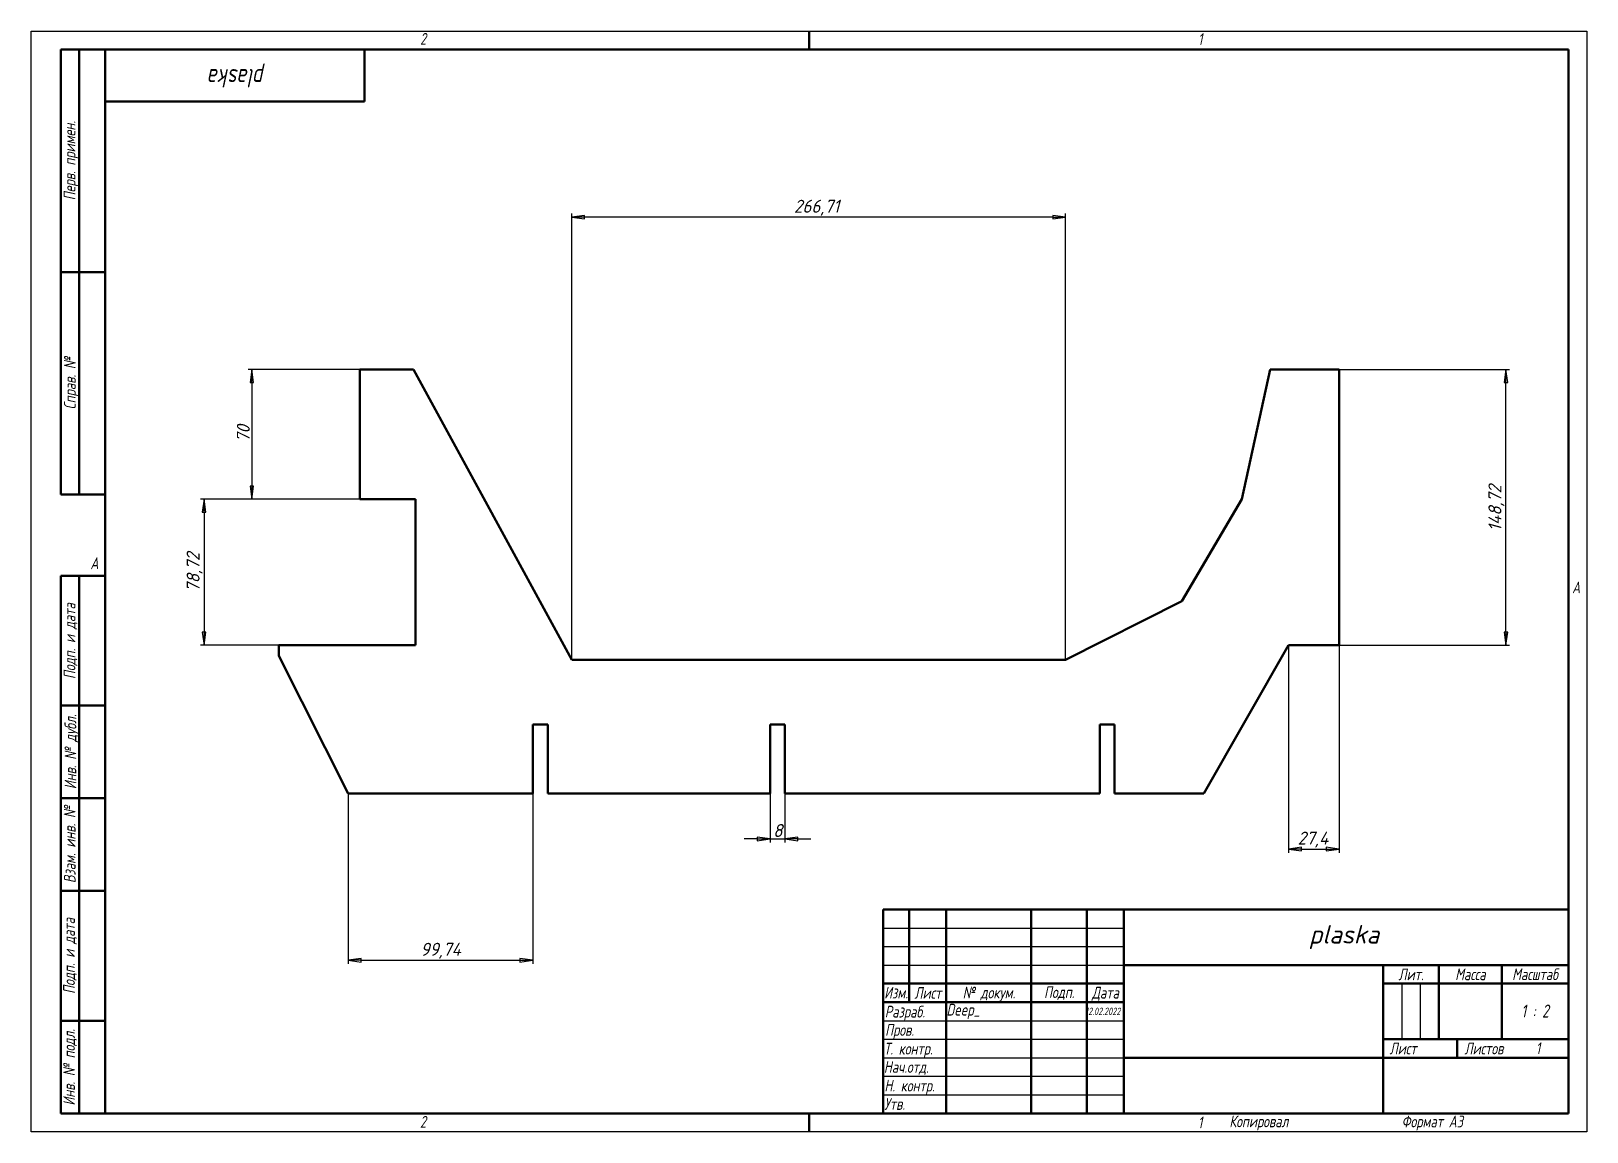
# Model space of a CAD drawing. Header units: millimetres. Extents: x 0 to 840, y 0 to 594.
import ezdxf
from ezdxf.enums import TextEntityAlignment as Align

# ---------------------------------------------------------------- set-up
doc = ezdxf.new("R2010")
doc.units = ezdxf.units.MM
doc.header["$LTSCALE"] = 2
for name, color, linetype, lineweight in [('Видимый контур (ГОСТ)', 7, 'Continuous', 50), ('Заголовок (ГОСТ)', 7, 'Continuous', 50), ('Кромка (ГОСТ)', 7, 'Continuous', 50), ('Обозначение (ГОСТ)', 7, 'Continuous', 25), ('Размер (ГОСТ)', 7, 'Continuous', 25), ('Эскизная геометрия (ГОСТ)', 7, 'Continuous', 50)]:
    doc.layers.add(name, color=color, linetype=linetype, lineweight=lineweight)
doc.styles.add('Альтернативный текст (ГОСТ)', font='', dxfattribs={"width": 0.8})
doc.styles.add('Обычный текст (ГОСТ)', font='GOST Common Italic.ttf')
doc.styles.add('Стиль текста110', font='GOST Common Italic.ttf', dxfattribs={"width": 0.8})
doc.styles.add('Стиль текста112', font='GOST Common Italic.ttf', dxfattribs={"width": 0.8})
doc.styles.add('Стиль текста120', font='GOST Common Italic.ttf', dxfattribs={"width": 0.9})
doc.styles.add('Стиль текста137', font='GOST Common Italic.ttf', dxfattribs={"width": 0.7})
doc.styles.add('Стиль текста139', font='GOST Common Italic.ttf', dxfattribs={"width": 0.7})
doc.styles.add('Стиль текста70', font='GOST Common Italic.ttf')
doc.styles.add('Стиль текста81', font='GOST Common Italic.ttf', dxfattribs={"width": 0.8})
doc.styles.add('Стиль текста87', font='GOST Common Italic.ttf')
doc.styles.get('Альтернативный текст (ГОСТ)').set_extended_font_data('Arial', italic=True)
doc.dimstyles.new('Обычный (ГОСТ)', dxfattribs={"dimscale": 2, "dimtxt": 3.5, "dimasz": 3.5, "dimexe": 1, "dimexo": 0, "dimgap": 0.5, "dimtad": 1, "dimrnd": 1e-08, "dimtxsty": 'Обычный текст (ГОСТ)', "dimblk": 'Filled-1', "dimcen": 0.09, "dimdle": 15, "dimclrd": 256, "dimclre": 256, "dimclrt": 256, "dimazin": 2, "dimtfac": 0.714286, "dimtdec": 3, "dimtmove": 0, "dimatfit": 3, "dimfxl": 1, "dimtolj": 1, "dimlwd": 25, "dimlwe": 25, "dimarcsym": 0})

# ---------------------------------------------------------------- blocks, each defined once
blk = doc.blocks.new('Рамки ГОСТ - Рамка')
at = {"layer": 'Кромка (ГОСТ)', "lineweight": 25}
for p, q in [((0, 0), (0, 297)), ((0, 297), (420, 297)), ((420, 297), (420, 0)), ((420, 0), (0, 0))]:
    blk.add_line(p, q, dxfattribs=at)
at = {"layer": 'Кромка (ГОСТ)'}
for p, q in [((210, 292), (210, 297)), ((415, 292), (20, 292)), ((20, 292), (20, 5)), ((415, 5), (415, 292)), ((20, 5), (415, 5)), ((210, 5), (210, 0))]:
    blk.add_line(p, q, dxfattribs=at)
at = {"layer": 'Кромка (ГОСТ)', "char_height": 3.17, "attachment_point": 1, "style": 'Альтернативный текст (ГОСТ)'}
for s, insert, width in [('\\fGOST Common|b0|i1;\\H3.1700;2', (105, 296.5), 5.2328), ('\\fGOST Common|b0|i1;\\H3.1700;1', (315.02, 296.44), 5.2327), ('\\fGOST Common|b0|i1;\\H3.1700;A', (16, 155), 5.1335), ('\\fGOST Common|b0|i1;\\H3.1700;A', (416, 148.5), 5.0704), ('\\fGOST Common|b0|i1;\\H3.1700;2', (104.99, 4.3), 5.2328), ('\\fGOST Common|b0|i1;\\H3.1700;Формат А3', (370, 4.39), 25.2103), ('\\fGOST Common|b0|i1;\\H3.1700;1', (315, 4.14), 6.6287)]:
    blk.add_mtext(s, dxfattribs=dict(at, insert=insert, width=width))
blk = doc.blocks.new('Основные надписи ГОСТ - Форма 1')
at = {"layer": 'Заголовок (ГОСТ)'}
for p, q in [((0, 55), (185, 55)), ((0, 0), (0, 55)), ((0, 0), (0, 55)), ((7, 55), (7, 30)), ((17, 55), (17, 0)), ((40, 55), (40, 0)), ((55, 55), (55, 0)), ((65, 55), (65, 0)), ((185, 0), (185, 55)), ((65, 40), (185, 40)), ((135, 40), (135, 0)), ((150, 40), (150, 20)), ((167, 40), (167, 20)), ((0, 35), (65, 35)), ((135, 35), (185, 35)), ((0, 30), (65, 30)), ((135, 20), (185, 20)), ((155, 20), (155, 15)), ((65, 15), (185, 15)), ((185, 0), (0, 0))]:
    blk.add_line(p, q, dxfattribs=at)
at = {"layer": 'Заголовок (ГОСТ)', "linetype": 'Continuous', "lineweight": 25}
for p, q in [((0, 50), (65, 50)), ((0, 45), (65, 45)), ((0, 40), (65, 40)), ((140, 35), (140, 20)), ((145, 35), (145, 20)), ((0, 25), (65, 25)), ((0, 20), (65, 20)), ((0, 15), (65, 15)), ((0, 10), (65, 10)), ((0, 5), (65, 5))]:
    blk.add_line(p, q, dxfattribs=at)
at = {"layer": 'Заголовок (ГОСТ)', "char_height": 3.17, "style": 'Альтернативный текст (ГОСТ)'}
for s, insert, width, attachment_point in [('\\fGOST Common|b0|i1;\\H3.1700;Лит.', (142.52, 37.49), 14.9766, 5), ('\\fGOST Common|b0|i1;\\H3.1700;Масса', (158.55, 37.51), 16.9878, 5), ('\\fGOST Common|b0|i1;\\H3.1700;Масштаб', (176.02, 37.53), 17.8316, 5), ('\\fGOST Common|b0|i1;\\H3.1700;Изм.', (3.5, 32.56), 6.9635, 5), ('\\fGOST Common|b0|i1;\\H3.1700;Лист', (12.1, 32.5), 10.0029, 5), ('\\A0;\\fGOST Common|b0|i1;\\H3.1700;№ докум.', (28.58, 32.16), 22.9069, 5), ('\\fGOST Common|b0|i1;\\H3.1700;Подп.', (47.56, 32.45), 14.879, 5), ('\\fGOST Common|b0|i1;\\H3.1700;Дата', (60.02, 32.24), 9.9614, 5), ('\\fGOST Common|b0|i1;\\H3.1700;Разраб.', (0.47, 27), 16.9971, 4), ('\\fGOST Common|b0|i1;\\H3.1700;Пров.', (0.56, 22.08), 17.0192, 4), ('\\A0;\\fGOST Common|b0|i1;\\H3.1700;Т. контр.', (0.23, 17.01), 16.9554, 4), ('\\fGOST Common|b0|i1;\\H3.1700;Лист', (140.37, 17.5), 10.5071, 5), ('\\A1;', (150.6, 17.54), 8.8313, 5), ('\\fGOST Common|b0|i1;\\H3.1700;Листов', (162.21, 17.5), 14.3668, 5), ('\\fGOST Common|b0|i1;\\H3.1700;Н. контр.', (0.36, 7.05), 16.9999, 4), ('\\fGOST Common|b0|i1;\\H3.1700;Утв.', (0.34, 2.52), 17.0083, 4), ('\\fGOST Common|b0|i1;\\H3.1700;Копировал', (93.48, -0.59), 19.7871, 1)]:
    blk.add_mtext(s, dxfattribs=dict(at, insert=insert, width=width, attachment_point=attachment_point))
at = {"layer": 'Заголовок (ГОСТ)'}
for tag, height, style, width, p in [('Изм1', 2.89, 'Стиль текста137', 0.7, (3.51, 52.52)), ('Лист1', 2.89, 'Стиль текста137', 0.7, (12.03, 52.52)), ('Докум1', 2.89, 'Стиль текста137', 0.7, (28.54, 52.48)), ('Изм2', 2.89, 'Стиль текста137', 0.7, (3.5, 47.52)), ('Лист2', 2.89, 'Стиль текста137', 0.7, (12.01, 47.5)), ('Докум2', 2.89, 'Стиль текста137', 0.7, (28.53, 47.5)), ('Изм3', 2.89, 'Стиль текста137', 0.7, (3.5, 42.5)), ('Лист3', 2.89, 'Стиль текста137', 0.7, (12.01, 42.51)), ('Докум3', 2.89, 'Стиль текста137', 0.7, (28.51, 42.48)), ('Изм4', 2.89, 'Стиль текста137', 0.7, (3.51, 37.5)), ('Лист4', 2.89, 'Стиль текста137', 0.7, (12, 37.53)), ('Докум4', 2.89, 'Стиль текста137', 0.7, (28.51, 37.52)), ('НАИМЕНОВАНИЕ', 5, 'Стиль текста110', 0.8, (100.03, 29.98)), ('Литера', 3.5, 'Стиль текста81', 0.8, (137.52, 27.25)), ('Литера2', 3.5, 'Стиль текста81', 0.8, (142.51, 27.22)), ('Литера3', 3.5, 'Стиль текста81', 0.8, (147.52, 27.21)), ('Масса', 3.5, 'Стиль текста81', 0.8, (158.47, 27.53)), ('Тип_документа', 3.17, 'Стиль текста112', 0.8, (100.08, 17.56)), ('Материал_Класс', 3.5, 'Стиль текста120', 0.9, (99.98, 7.54))]:
    blk.add_attdef(tag, text='', height=height, dxfattribs=dict(at, style=style, width=width)).set_placement(p, align=Align.MIDDLE_CENTER)
for tag, height, style, width, p in [('Подп1', 2.89, 'Стиль текста137', 0.7, (40.01, 52.51)), ('Дата1', 2, 'Стиль текста139', 0.7, (55.01, 52.51)), ('Подп2', 2.89, 'Стиль текста137', 0.7, (40.01, 47.5)), ('Дата2', 2, 'Стиль текста139', 0.7, (55.01, 47.49)), ('Подп3', 2.89, 'Стиль текста137', 0.7, (40.01, 42.51)), ('Дата3', 2, 'Стиль текста139', 0.7, (55.02, 42.52)), ('Подп4', 2.89, 'Стиль текста137', 0.7, (40.01, 37.51)), ('Дата4', 2, 'Стиль текста139', 0.7, (55.02, 37.51)), ('Разработал_Подп.', 2.89, 'Стиль текста137', 0.7, (40.05, 27.51)), ('ПРОВЕРИЛ', 3.17, 'Стиль текста112', 0.8, (17.41, 22.53)), ('Проверил_Подп.', 2.89, 'Стиль текста137', 0.7, (40.05, 22.52)), ('ДАТА_ПРОВЕРКИ', 2, 'Стиль текста139', 0.7, (55.02, 22.51)), ('ТЕХНОЛОГ', 3.17, 'Стиль текста112', 0.8, (17.33, 17.54)), ('Технолог_Подп.', 2.89, 'Стиль текста137', 0.7, (40.05, 17.51)), ('Технолог_Дата', 2, 'Стиль текста139', 0.7, (55.01, 17.5)), ('НАЧ._ОТДЕЛА', 3.17, 'Стиль текста112', 0.8, (17.46, 12.45)), ('Руководитель_Подп.', 2.89, 'Стиль текста137', 0.7, (40.01, 12.5)), ('Руководитель_Дата', 2, 'Стиль текста139', 0.7, (55.01, 12.51)), ('НОРМОКОНТРОЛЬ', 3.17, 'Стиль текста112', 0.8, (17.37, 7.48)), ('Нормоконтроль_Подп.', 2.89, 'Стиль текста137', 0.7, (40.05, 7.52)), ('ДАТА_НОРМОКОНТРОЛЯ', 2, 'Стиль текста139', 0.7, (55.02, 7.51)), ('УТВЕРДИЛ', 3.17, 'Стиль текста112', 0.8, (17.4, 2.51)), ('Утвердил_Подп.', 2.89, 'Стиль текста137', 0.7, (40.05, 2.51)), ('ДАТА_УТВЕРЖДЕНИЯ', 2, 'Стиль текста139', 0.7, (55.01, 2.5))]:
    blk.add_attdef(tag, text='', height=height, dxfattribs=dict(at, style=style, width=width)).set_placement(p, align=Align.MIDDLE_LEFT)
at = {"layer": 'Заголовок (ГОСТ)', "style": 'Стиль текста87'}
blk.add_attdef('ОБОЗНАЧЕНИЕ_001', (115.04, 45.81), '', height=5, dxfattribs=at)
at = {"layer": 'Заголовок (ГОСТ)'}
for tag, p, height, style, width in [('АВТОР_001', (17.13, 26.38), 3.17, 'Стиль текста112', 0.8), ('ДАТА_СОЗДАНИЯ_001', (54.58, 26.51), 2, 'Стиль текста139', 0.7), ('Масштаб_001', (172.29, 25.85), 3.5, 'Стиль текста81', 0.8), ('Листов_001', (176.23, 15.99), 3.17, 'Стиль текста112', 0.8), ('Должность_руководителя_001', (0.22, 10.93), 3.17, 'Стиль текста112', 0.8)]:
    blk.add_attdef(tag, p, '', height=height, dxfattribs=dict(at, style=style, width=width))
at = {"layer": 'Заголовок (ГОСТ)', "style": 'Стиль текста120', "width": 0.9}
for tag, p in [('Материал_Наим.', (133.71, 9.75)), ('Материал_ГОСТ', (134.04, 4.06))]:
    blk.add_attdef(tag, text='', height=3.5, dxfattribs=at).set_placement(p, align=Align.MIDDLE_RIGHT)
at = {"layer": 'Заголовок (ГОСТ)', "style": 'Стиль текста70'}
blk.add_attdef('ОРГАНИЗАЦИЯ', text='', height=3.5, dxfattribs=at).set_placement((160.02, 7.6), align=Align.MIDDLE_CENTER)
blk = doc.blocks.new('ГОСТ - Доп. графы 1')
at = {"layer": 'Эскизная геометрия (ГОСТ)'}
for p, q in [((-12, 0), (-12, 145)), ((-12, 145), (0, 145)), ((-7, 145), (-7, 0)), ((-12, 110), (-7, 110)), ((-7, 110), (0, 110)), ((-12, 85), (-7, 85)), ((-7, 85), (0, 85)), ((-12, 60), (-7, 60)), ((-7, 60), (0, 60)), ((-12, 25), (-7, 25)), ((-7, 25), (0, 25)), ((0, 0), (-12, 0))]:
    blk.add_line(p, q, dxfattribs=at)
at = {"layer": 'Обозначение (ГОСТ)', "char_height": 3.17, "attachment_point": 5, "rotation": 90, "style": 'Альтернативный текст (ГОСТ)'}
for s, insert, width in [('\\fGOST Common|b0|i1;\\H3.1700;Подп. и дата', (-9.37, 127.41), 34.7679), ('\\fGOST Common|b0|i1;\\H3.1700;Инв. № дубл.', (-8.95, 97.55), 24.8438), ('\\fGOST Common|b0|i1;\\H3.1700;Взам. инв. №', (-9.58, 72.53), 24.8669), ('\\fGOST Common|b0|i1;\\H3.1700;Подп. и дата', (-9.5, 42.47), 35.1486), ('\\fGOST Common|b0|i1;\\H3.1700;Инв. № подл.', (-9.5, 12.41), 24.9618)]:
    blk.add_mtext(s, dxfattribs=dict(at, insert=insert, width=width))
at = {"layer": 'Обозначение (ГОСТ)', "style": 'Стиль текста112', "width": 0.8}
for tag, p in [('Подп._и_дата_2', (-3.53, 127.51)), ('Инв._номер_дубликата', (-3.41, 97.47)), ('Взамен_инв._номера', (-3.46, 72.53)), ('Подп._и_дата_1', (-3.42, 42.35)), ('ИНВЕНТАРНЫЙ_НОМЕР', (-3.33, 12.68))]:
    blk.add_attdef(tag, text='', height=3.17, rotation=90, dxfattribs=at).set_placement(p, align=Align.MIDDLE_CENTER)
blk = doc.blocks.new('ГОСТ - Доп. графы 2')
at = {"layer": 'Эскизная геометрия (ГОСТ)'}
for p, q in [((-12, 0), (-12, 120)), ((-12, 120), (0, 120)), ((-7, 0), (-7, 120)), ((-12, 60), (0, 60)), ((0, 0), (-12, 0))]:
    blk.add_line(p, q, dxfattribs=at)
at = {"layer": 'Обозначение (ГОСТ)', "char_height": 3.17, "attachment_point": 5, "rotation": 90, "style": 'Альтернативный текст (ГОСТ)'}
for s, insert, width in [('\\fGOST Common|b0|i1;\\H3.1700;Перв. примен.', (-9.19, 90.05), 60.0143), ('\\fGOST Common|b0|i1;\\H3.1700;Справ. №', (-9.1, 30), 59.9357)]:
    blk.add_mtext(s, dxfattribs=dict(at, insert=insert, width=width))
at = {"layer": 'Обозначение (ГОСТ)', "style": 'Стиль текста112', "width": 0.8}
for tag, p in [('Первичная_применяемость', (-3.65, 90.03)), ('Справочный_номер', (-3.55, 30.02))]:
    blk.add_attdef(tag, text='', height=3.17, rotation=90, dxfattribs=at).set_placement(p, align=Align.MIDDLE_CENTER)
blk = doc.blocks.new('ГОСТ - Доп. графы 3')
at = {"layer": 'Эскизная геометрия (ГОСТ)'}
for p, q in [((0, 0), (70, 0)), ((70, 0), (70, -14)), ((70, -14), (0, -14))]:
    blk.add_line(p, q, dxfattribs=at)
at = {"layer": 'Обозначение (ГОСТ)', "style": 'Стиль текста110', "width": 0.8}
blk.add_attdef('ОБОЗНАЧЕНИЕ_001', (43.17, -5.22), '', height=5, rotation=180, dxfattribs=at)
blk = doc.blocks.new('Filled-1')
at = {"color": 0}
for p, q in [((0, 0), (-1, 0.14)), ((-1, 0.14), (-1, -0.14)), ((-1, 0), (0, 0)), ((-1, -0.14), (0, 0))]:
    blk.add_line(p, q, dxfattribs=at)
at = {"color": 0, "flags": 128}
blk.add_lwpolyline([(-1, -0.14), (0, 0), (-1, 0.14), (-1, -0.14)], dxfattribs=at)
at = {"color": 0}
blk.add_solid([(-1, -0.14), (0, 0), (-1, 0.14), (-1, -0.14)], dxfattribs=at)
blk = doc.blocks.new('*D8')
at = {"layer": 'Defpoints', "color": 0, "linetype": 'Continuous', "transparency": 16777216}
for p in [(291.86, 493.61), (291.86, 254.64), (558.57, 254.64)]:
    blk.add_point(p, dxfattribs=at)
at = {"layer": 'Размер (ГОСТ)', "linetype": 'Continuous', "lineweight": 25, "transparency": 16777216}
for p, q in [((291.86, 254.64), (291.86, 495.61)), ((558.57, 254.64), (558.57, 495.61)), ((551.57, 493.61), (298.86, 493.61))]:
    blk.add_line(p, q, dxfattribs=at)
at = {"layer": 'Размер (ГОСТ)', "linetype": 'Continuous', "lineweight": 25, "transparency": 16777216, "xscale": 7, "yscale": 7, "zscale": 7, "rotation": 180}
blk.add_blockref('Filled-1', (291.86, 493.61), dxfattribs=at)
at = {"layer": 'Размер (ГОСТ)', "linetype": 'Continuous', "lineweight": 25, "transparency": 16777216, "xscale": 7, "yscale": 7, "zscale": 7}
blk.add_blockref('Filled-1', (558.57, 493.61), dxfattribs=at)
at = {"layer": 'Размер (ГОСТ)', "linetype": 'Continuous', "lineweight": 25, "transparency": 16777216, "insert": (411.88, 503.01), "char_height": 7, "attachment_point": 1, "style": 'Обычный текст (ГОСТ)'}
blk.add_mtext('\\A1;266,71', dxfattribs=at)
blk = doc.blocks.new('*D9')
at = {"layer": 'Defpoints', "color": 0, "linetype": 'Continuous', "transparency": 16777216}
for p in [(207.48, 341.36), (93.37, 262.64), (207.48, 262.64)]:
    blk.add_point(p, dxfattribs=at)
at = {"layer": 'Размер (ГОСТ)', "linetype": 'Continuous', "lineweight": 25, "transparency": 16777216}
for p, q in [((207.48, 341.36), (91.37, 341.36)), ((93.37, 334.36), (93.37, 269.64)), ((207.48, 262.64), (91.37, 262.64))]:
    blk.add_line(p, q, dxfattribs=at)
at = {"layer": 'Размер (ГОСТ)', "linetype": 'Continuous', "lineweight": 25, "transparency": 16777216, "xscale": 7, "yscale": 7, "zscale": 7}
for p, rotation in [((93.37, 341.36), 90), ((93.37, 262.64), 270)]:
    blk.add_blockref('Filled-1', p, dxfattribs=dict(at, rotation=rotation))
at = {"layer": 'Размер (ГОСТ)', "linetype": 'Continuous', "lineweight": 25, "transparency": 16777216, "insert": (83.97, 291.35), "char_height": 7, "attachment_point": 1, "rotation": 90, "style": 'Обычный текст (ГОСТ)'}
blk.add_mtext('\\A1;78,72', dxfattribs=at)
blk = doc.blocks.new('*D10')
at = {"layer": 'Defpoints', "color": 0, "linetype": 'Continuous', "transparency": 16777216}
for p in [(177.48, 411.36), (119.17, 341.36), (177.48, 341.36)]:
    blk.add_point(p, dxfattribs=at)
at = {"layer": 'Размер (ГОСТ)', "linetype": 'Continuous', "lineweight": 25, "transparency": 16777216}
for p, q in [((177.48, 411.36), (117.17, 411.36)), ((119.17, 404.36), (119.17, 348.36)), ((177.48, 341.36), (117.17, 341.36))]:
    blk.add_line(p, q, dxfattribs=at)
at = {"layer": 'Размер (ГОСТ)', "linetype": 'Continuous', "lineweight": 25, "transparency": 16777216, "xscale": 7, "yscale": 7, "zscale": 7}
for p, rotation in [((119.17, 411.36), 90), ((119.17, 341.36), 270)]:
    blk.add_blockref('Filled-1', p, dxfattribs=dict(at, rotation=rotation))
at = {"layer": 'Размер (ГОСТ)', "linetype": 'Continuous', "lineweight": 25, "transparency": 16777216, "insert": (111.08, 372.17), "char_height": 7, "attachment_point": 1, "rotation": 90, "style": 'Обычный текст (ГОСТ)'}
blk.add_mtext('\\A1;70', dxfattribs=at)
blk = doc.blocks.new('*D11')
at = {"layer": 'Defpoints', "color": 0, "linetype": 'Continuous', "transparency": 16777216}
for p in [(398.95, 219.91), (406.95, 219.91), (406.95, 158.11)]:
    blk.add_point(p, dxfattribs=at)
at = {"layer": 'Размер (ГОСТ)', "linetype": 'Continuous', "lineweight": 25, "transparency": 16777216}
for p, q in [((398.95, 219.91), (398.95, 156.11)), ((406.95, 219.91), (406.95, 156.11)), ((391.95, 158.11), (384.95, 158.11)), ((398.95, 158.11), (406.95, 158.11)), ((413.95, 158.11), (420.95, 158.11))]:
    blk.add_line(p, q, dxfattribs=at)
at = {"layer": 'Размер (ГОСТ)', "linetype": 'Continuous', "lineweight": 25, "transparency": 16777216, "xscale": 7, "yscale": 7, "zscale": 7}
blk.add_blockref('Filled-1', (398.95, 158.11), dxfattribs=at)
at = {"layer": 'Размер (ГОСТ)', "linetype": 'Continuous', "lineweight": 25, "transparency": 16777216, "xscale": 7, "yscale": 7, "zscale": 7, "rotation": 180}
blk.add_blockref('Filled-1', (406.95, 158.11), dxfattribs=at)
at = {"layer": 'Размер (ГОСТ)', "linetype": 'Continuous', "lineweight": 25, "transparency": 16777216, "insert": (400.63, 166.11), "char_height": 7, "attachment_point": 1, "style": 'Обычный текст (ГОСТ)'}
blk.add_mtext('\\A1;8', dxfattribs=at)
blk = doc.blocks.new('*D12')
at = {"layer": 'Defpoints', "color": 0, "linetype": 'Continuous', "transparency": 16777216}
for p in [(706.25, 411.36), (796.25, 411.36), (706.25, 262.64)]:
    blk.add_point(p, dxfattribs=at)
at = {"layer": 'Размер (ГОСТ)', "linetype": 'Continuous', "lineweight": 25, "transparency": 16777216}
for p, q in [((706.25, 411.36), (798.25, 411.36)), ((796.25, 269.64), (796.25, 404.36)), ((706.25, 262.64), (798.25, 262.64))]:
    blk.add_line(p, q, dxfattribs=at)
at = {"layer": 'Размер (ГОСТ)', "linetype": 'Continuous', "lineweight": 25, "transparency": 16777216, "xscale": 7, "yscale": 7, "zscale": 7}
for p, rotation in [((796.25, 411.36), 90), ((796.25, 262.64), 270)]:
    blk.add_blockref('Filled-1', p, dxfattribs=dict(at, rotation=rotation))
at = {"layer": 'Размер (ГОСТ)', "linetype": 'Continuous', "lineweight": 25, "transparency": 16777216, "insert": (786.85, 324.11), "char_height": 7, "attachment_point": 1, "rotation": 90, "style": 'Обычный текст (ГОСТ)'}
blk.add_mtext('\\A1;148,72', dxfattribs=at)
blk = doc.blocks.new('*D13')
at = {"layer": 'Defpoints', "color": 0, "linetype": 'Continuous', "transparency": 16777216}
for p in [(678.85, 262.64), (706.25, 262.64), (706.25, 152.64)]:
    blk.add_point(p, dxfattribs=at)
at = {"layer": 'Размер (ГОСТ)', "linetype": 'Continuous', "lineweight": 25, "transparency": 16777216}
for p, q in [((678.85, 262.64), (678.85, 150.64)), ((706.25, 262.64), (706.25, 150.64)), ((685.85, 152.64), (699.25, 152.64))]:
    blk.add_line(p, q, dxfattribs=at)
at = {"layer": 'Размер (ГОСТ)', "linetype": 'Continuous', "lineweight": 25, "transparency": 16777216, "xscale": 7, "yscale": 7, "zscale": 7, "rotation": 180}
blk.add_blockref('Filled-1', (678.85, 152.64), dxfattribs=at)
at = {"layer": 'Размер (ГОСТ)', "linetype": 'Continuous', "lineweight": 25, "transparency": 16777216, "xscale": 7, "yscale": 7, "zscale": 7}
blk.add_blockref('Filled-1', (706.25, 152.64), dxfattribs=at)
at = {"layer": 'Размер (ГОСТ)', "linetype": 'Continuous', "lineweight": 25, "transparency": 16777216, "insert": (683.86, 162.04), "char_height": 7, "attachment_point": 1, "style": 'Обычный текст (ГОСТ)'}
blk.add_mtext('\\A1;27,4', dxfattribs=at)
blk = doc.blocks.new('*D14')
at = {"layer": 'Defpoints', "color": 0, "linetype": 'Continuous', "transparency": 16777216}
for p in [(171.21, 182.64), (270.95, 182.64), (270.95, 92.64)]:
    blk.add_point(p, dxfattribs=at)
at = {"layer": 'Размер (ГОСТ)', "linetype": 'Continuous', "lineweight": 25, "transparency": 16777216}
for p, q in [((171.21, 182.64), (171.21, 90.64)), ((270.95, 182.64), (270.95, 90.64)), ((178.21, 92.64), (263.95, 92.64))]:
    blk.add_line(p, q, dxfattribs=at)
at = {"layer": 'Размер (ГОСТ)', "linetype": 'Continuous', "lineweight": 25, "transparency": 16777216, "xscale": 7, "yscale": 7, "zscale": 7, "rotation": 180}
blk.add_blockref('Filled-1', (171.21, 92.64), dxfattribs=at)
at = {"layer": 'Размер (ГОСТ)', "linetype": 'Continuous', "lineweight": 25, "transparency": 16777216, "xscale": 7, "yscale": 7, "zscale": 7}
blk.add_blockref('Filled-1', (270.95, 92.64), dxfattribs=at)
at = {"layer": 'Размер (ГОСТ)', "linetype": 'Continuous', "lineweight": 25, "transparency": 16777216, "insert": (210.22, 102.04), "char_height": 7, "attachment_point": 1, "style": 'Обычный текст (ГОСТ)'}
blk.add_mtext('\\A1;99,74', dxfattribs=at)

msp = doc.modelspace()

# ---------------------------------------------------------------- linework, layer by layer
at = {"layer": 'Видимый контур (ГОСТ)'}
for p, q in [((177.479, 411.361), (177.479, 341.361)), ((206.442, 411.361), (177.479, 411.361)), ((291.86, 254.641), (206.442, 411.361)), ((668.995, 411.361), (653.624, 341.361)), ((706.254, 411.361), (668.995, 411.361)), ((706.254, 262.639), (706.254, 411.361)), ((177.479, 341.361), (207.479, 341.361)), ((207.479, 341.361), (207.479, 262.639)), ((653.624, 341.361), (621.365, 286.4)), ((621.365, 286.4), (558.571, 254.641)), ((133.746, 262.639), (133.746, 256.934)), ((207.479, 262.639), (133.746, 262.639)), ((633.131, 182.639), (678.853, 262.639)), ((678.853, 262.639), (706.254, 262.639)), ((133.746, 256.934), (171.213, 182.639)), ((558.571, 254.641), (291.86, 254.641)), ((270.954, 182.639), (270.954, 219.913)), ((270.954, 219.913), (278.954, 219.913)), ((278.954, 219.913), (278.954, 182.639)), ((398.954, 182.639), (398.954, 219.913)), ((398.954, 219.913), (406.954, 219.913)), ((406.954, 219.913), (406.954, 182.639)), ((576.954, 182.639), (576.954, 219.913)), ((576.954, 219.913), (584.954, 219.913)), ((584.954, 219.913), (584.954, 182.639)), ((171.213, 182.639), (270.954, 182.639)), ((278.954, 182.639), (398.954, 182.639)), ((406.954, 182.639), (576.954, 182.639)), ((584.954, 182.639), (633.131, 182.639))]:
    msp.add_line(p, q, dxfattribs=at)

# ---------------------------------------------------------------- block references
at = {"xscale": 2, "yscale": 2, "zscale": 2}
for name, p in [('Рамки ГОСТ - Рамка', (0, 0)), ('ГОСТ - Доп. графы 2', (40, 344)), ('ГОСТ - Доп. графы 1', (40, 10))]:
    msp.add_blockref(name, p, dxfattribs=at)
for name, p, values in [('ГОСТ - Доп. графы 3', (40, 584), {'ОБОЗНАЧЕНИЕ_001': 'plaska'}), ('Основные надписи ГОСТ - Форма 1', (460, 10), {'Должность_руководителя_001': 'Нач.отд.', 'АВТОР_001': 'Deep_', 'ОБОЗНАЧЕНИЕ_001': 'plaska', 'Масштаб_001': '1 : 2', 'Листов_001': '1', 'ДАТА_СОЗДАНИЯ_001': '12.02.2022'})]:
    msp.add_blockref(name, p, dxfattribs=at).add_auto_attribs(values)

# ---------------------------------------------------------------- dimensions: what is measured, and where the dimension line sits
at = {"layer": 'Размер (ГОСТ)', "linetype": 'Continuous', "lineweight": 25}
for base, p1, p2, angle, override, picture, middle in [((291.86, 493.606), (558.571, 254.641), (291.86, 254.641), 180, {"dimgap": 0.5, "dimdec": 2, "dimtol": 0, "dimlim": 0, "dimtp": 0, "dimtm": 0, "dimtdec": 3, "dimtofl": 0, "dimatfit": 1}, '*D8', (425.216, 493.606)), ((119.165, 341.361), (177.479, 411.361), (177.479, 341.361), 90, {"dimgap": 0.5, "dimdec": 2, "dimtol": 0, "dimlim": 0, "dimtp": 0, "dimtm": 0, "dimtdec": 3, "dimtofl": 0, "dimatfit": 1}, '*D10', (119.165, 376.361)), ((796.254, 411.361), (706.254, 262.639), (706.254, 411.361), 90, {"dimgap": 0.5, "dimdec": 2, "dimtol": 0, "dimlim": 0, "dimtp": 0, "dimtm": 0, "dimtdec": 3, "dimtofl": 0, "dimatfit": 1}, '*D12', (796.254, 337)), ((93.37, 262.639), (207.479, 341.361), (207.479, 262.639), 90, {"dimgap": 0.5, "dimdec": 2, "dimtol": 0, "dimlim": 0, "dimtp": 0, "dimtm": 0, "dimtdec": 3, "dimtofl": 0, "dimatfit": 1}, '*D9', (93.37, 302)), ((706.254, 152.639), (678.853, 262.639), (706.254, 262.639), 180, {"dimgap": 0.5, "dimdec": 2, "dimtol": 0, "dimlim": 0, "dimtp": 0, "dimtm": 0, "dimtdec": 3, "dimtofl": 0, "dimatfit": 1}, '*D13', (692.554, 152.639)), ((406.954, 158.112), (398.954, 219.913), (406.954, 219.913), 180, {"dimgap": 0.5, "dimdec": 2, "dimtol": 0, "dimlim": 0, "dimtp": 0, "dimtm": 0, "dimtdec": 3, "dimtofl": 1, "dimatfit": 1}, '*D11', (402.954, 158.112)), ((270.954, 92.639), (171.213, 182.639), (270.954, 182.639), 180, {"dimgap": 0.5, "dimdec": 2, "dimtol": 0, "dimlim": 0, "dimtp": 0, "dimtm": 0, "dimtdec": 3, "dimtofl": 0, "dimatfit": 1}, '*D14', (221.084, 92.639))]:
    dim = msp.add_linear_dim(base=base, p1=p1, p2=p2, angle=angle, dimstyle='Обычный (ГОСТ)', override=override, dxfattribs=at)
    dim.commit()
    dim.dimension.update_dxf_attribs({"geometry": picture, "text_midpoint": middle, "dimtype": 160})

doc.saveas('drawing.dxf')
